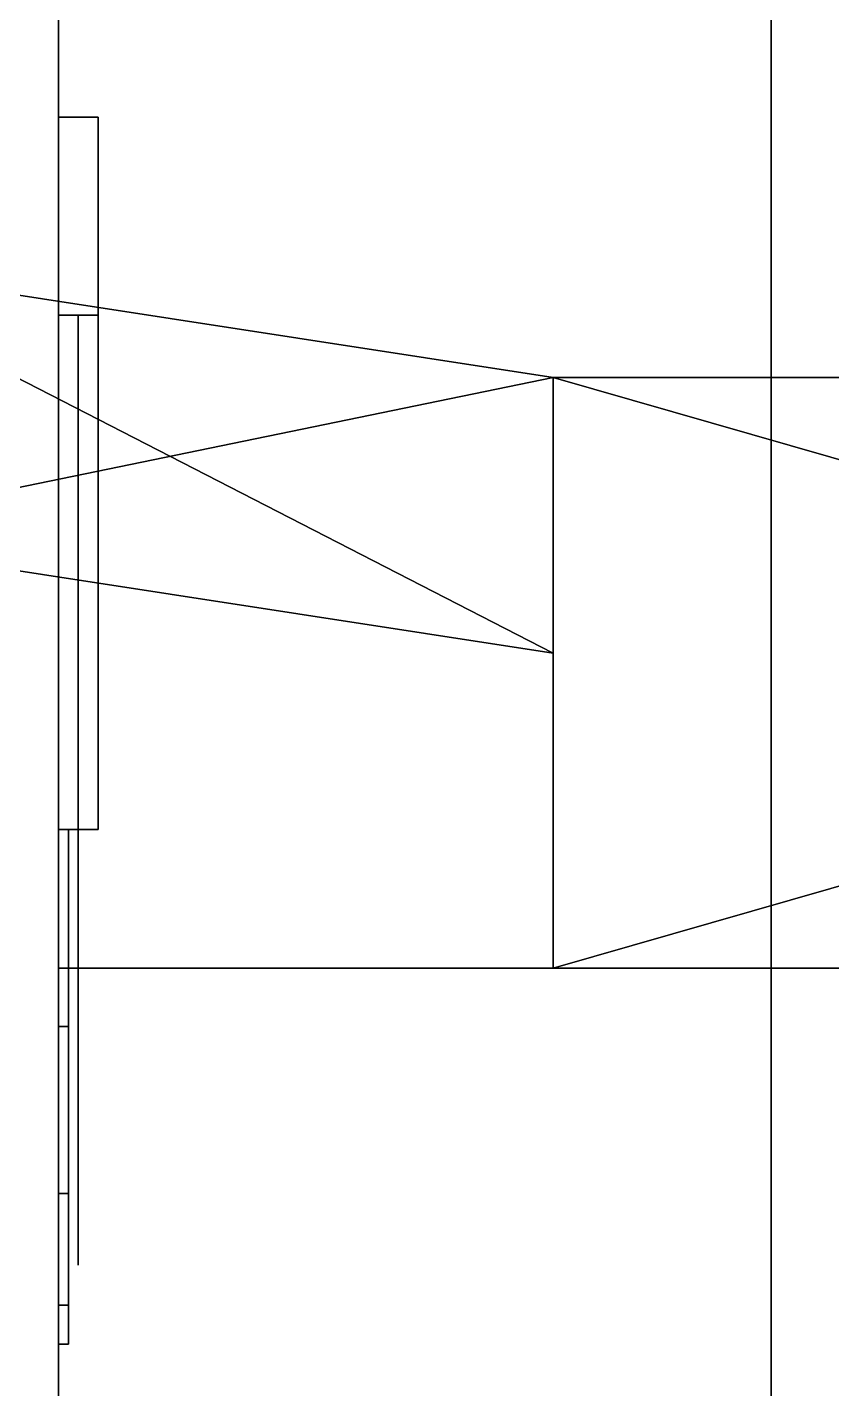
# Model space of a CAD drawing. Extents: x -150 to 2334, y -150 to 2984.
# Drawn here: x 1613.21 to 1633.53, y 35.17 to 69.56 of the extents above; entities that cross this region are included whole.
import ezdxf

# ---------------------------------------------------------------- set-up
doc = ezdxf.new("R2010")
doc.units = 0
for name, color, linetype in [('LAYER0', 7, 'CONTINUOUS'), ('LAYER226', 7, 'CONTINUOUS'), ('LAYER278', 7, 'CONTINUOUS'), ('LAYER309', 7, 'CONTINUOUS'), ('LAYER382', 28, 'CONTINUOUS'), ('LAYER383', 253, 'CONTINUOUS'), ('LAYER384', 28, 'CONTINUOUS'), ('LAYER385', 253, 'CONTINUOUS'), ('LAYER386', 28, 'CONTINUOUS'), ('LAYER387', 253, 'CONTINUOUS'), ('LAYER388', 28, 'CONTINUOUS'), ('LAYER389', 253, 'CONTINUOUS'), ('LAYER390', 28, 'CONTINUOUS'), ('LAYER391', 253, 'CONTINUOUS'), ('LAYER392', 251, 'CONTINUOUS'), ('LAYER727', 251, 'CONTINUOUS'), ('LAYER731', 251, 'CONTINUOUS')]:
    doc.layers.add(name, color=color, linetype=linetype)

msp = doc.modelspace()

# ---------------------------------------------------------------- linework, layer by layer
at = {"layer": 'LAYER0', "invisible_edges": 1}
for points in [[(2334, 2984, -5), (-150, -150, -5), (-150, 2984, -5), (2334, 2984, -5)], [(-150, -150, -5), (2334, 2984, -5), (2334, -150, -5), (-150, -150, -5)], [(2334, -150), (-150, 2984), (-150, -150), (2334, -150)], [(-150, 2984), (2334, -150), (2334, 2984), (-150, 2984)]]:
    msp.add_3dface(points, dxfattribs=at)
at = {"layer": 'LAYER226', "invisible_edges": 1}
for points in [[(2164, 45.79199), (1614, 45.79199, 2350), (2164, 45.79199, 2350), (2164, 45.79199)], [(1614, 45.79199, 2350), (2164, 45.79199), (1614, 45.79199), (1614, 45.79199, 2350)], [(2164, 45.79199), (1614, 27.79199), (1614, 45.79199), (2164, 45.79199)], [(1614, 27.79199), (2164, 45.79199), (2164, 27.79199), (1614, 27.79199)], [(1614, 27.79199), (1614, 45.79199, 2350), (1614, 45.79199), (1614, 27.79199)], [(1614, 45.79199, 2350), (1614, 27.79199), (1614, 27.79199, 2350), (1614, 45.79199, 2350)], [(2164, 27.79199, 2350), (1614, 45.79199, 2350), (1614, 27.79199, 2350), (2164, 27.79199, 2350)], [(1614, 45.79199, 2350), (2164, 27.79199, 2350), (2164, 45.79199, 2350), (1614, 45.79199, 2350)]]:
    msp.add_3dface(points, dxfattribs=at)
at = {"layer": 'LAYER278', "invisible_edges": 1}
for points in [[(2164, 45.78802, 80), (1614, 758.458, 80), (2164, 758.458, 80), (2164, 45.78802, 80)], [(1614, 758.458, 80), (2164, 45.78802, 80), (1614, 45.78802, 80), (1614, 758.458, 80)], [(1614, 45.78802, 98), (1614, 758.458, 80), (1614, 45.78802, 80), (1614, 45.78802, 98)], [(1614, 758.458, 80), (1614, 45.78802, 98), (1614, 758.458, 98), (1614, 758.458, 80)], [(1614, 45.78802, 98), (2164, 758.458, 98), (1614, 758.458, 98), (1614, 45.78802, 98)], [(2164, 758.458, 98), (1614, 45.78802, 98), (2164, 45.78802, 98), (2164, 758.458, 98)], [(2164, 45.78802, 80), (1614, 45.78802, 98), (1614, 45.78802, 80), (2164, 45.78802, 80)], [(1614, 45.78802, 98), (2164, 45.78802, 80), (2164, 45.78802, 98), (1614, 45.78802, 98)]]:
    msp.add_3dface(points, dxfattribs=at)
at = {"layer": 'LAYER309', "invisible_edges": 1}
for points in [[(2164, 758.458, 2349), (1614, 45.78802, 2349), (2164, 45.78802, 2349), (2164, 758.458, 2349)], [(1614, 45.78802, 2349), (2164, 758.458, 2349), (1614, 758.458, 2349), (1614, 45.78802, 2349)], [(1614, 758.458, 2331), (1614, 45.78802, 2349), (1614, 758.458, 2349), (1614, 758.458, 2331)], [(1614, 45.78802, 2349), (1614, 758.458, 2331), (1614, 45.78802, 2331), (1614, 45.78802, 2349)], [(1614, 758.458, 2331), (2164, 45.78802, 2331), (1614, 45.78802, 2331), (1614, 758.458, 2331)], [(2164, 45.78802, 2331), (1614, 758.458, 2331), (2164, 758.458, 2331), (2164, 45.78802, 2331)], [(2164, 45.78802, 2331), (1614, 45.78802, 2349), (1614, 45.78802, 2331), (2164, 45.78802, 2331)], [(1614, 45.78802, 2349), (2164, 45.78802, 2331), (2164, 45.78802, 2349), (1614, 45.78802, 2349)]]:
    msp.add_3dface(points, dxfattribs=at)
at = {"layer": 'LAYER382'}
for points in [[(1615, 67.29102, 204), (1614, 67.29102, 204), (1615, 67.29102, 204)], [(1615, 49.29102, 162), (1614, 49.29102, 162), (1614, 67.29102, 162), (1615, 67.29102, 162)], [(1614, 67.29102, 162), (1614, 67.29102, 204), (1615, 67.29102, 204), (1615, 67.29102, 162)], [(1615, 49.29102, 204), (1614, 49.29102, 204), (1614, 67.29102, 204), (1615, 67.29102, 204)], [(1614, 67.29102, 162), (1614, 49.29102, 162), (1614, 49.29102, 204), (1614, 67.29102, 204)], [(1615, 67.29102, 162), (1615, 49.29102, 162), (1615, 49.29102, 162), (1615, 67.29102, 162)], [(1615, 67.29102, 204), (1615, 49.29102, 204), (1615, 49.29102, 204), (1615, 67.29102, 204)], [(1614, 62.29102, 174), (1614, 62.29102, 192), (1614, 62.29102, 174)], [(1615, 62.29102, 174), (1614, 62.29102, 174), (1614, 62.29102, 192), (1615, 62.29102, 192)], [(1615, 62.29102, 174), (1614, 62.29102, 174), (1614, 49.29102, 174), (1615, 49.29102, 174)], [(1615, 62.29102, 192), (1614, 62.29102, 192), (1614, 49.29102, 192), (1615, 49.29102, 192)], [(1614, 49.29102, 174), (1614, 49.29102, 162), (1614, 49.29102, 174)], [(1614, 49.29102, 192), (1614, 49.29102, 204), (1614, 49.29102, 192)], [(1615, 49.29102, 174), (1614, 49.29102, 174), (1614, 49.29102, 162), (1615, 49.29102, 162)], [(1615, 49.29102, 192), (1614, 49.29102, 192), (1614, 49.29102, 204), (1615, 49.29102, 204)]]:
    msp.add_3dface(points, dxfattribs=at)
for points, invisible_edges in [([(1615, 67.29102, 204), (1615, 67.29102, 162), (1615, 62.29102, 174), (1615, 62.29102, 192)], 10), ([(1615, 67.29102, 162), (1615, 62.29102, 174), (1615, 49.29102, 174), (1615, 49.29102, 162)], 1), ([(1615, 67.29102, 204), (1615, 62.29102, 192), (1615, 49.29102, 192), (1615, 49.29102, 204)], 1), ([(1614.5, 49.29102, 192), (1614.5, 49.29102, 174), (1614.5, 62.29102, 174), (1614.5, 62.29102, 192)], 1), ([(1614.25, 49.29102, 170), (1614.25, 44.31613, 170.9896), (1614.25, 45.29102, 177.5), (1614.25, 49.29102, 174)], 2), ([(1614.25, 44.31613, 195.0104), (1614.25, 49.29102, 196), (1614.25, 49.29102, 192), (1614.25, 45.29102, 188.5)], 8), ([(1614.5, 45.0815, 188.3167), (1614.5, 45.29102, 177.5), (1614.5, 49.29102, 174), (1614.5, 49.29102, 192)], 5), ([(1614.25, 44.31613, 170.9896), (1614.25, 40.09863, 173.8076), (1614.25, 41.79102, 177.5), (1614.25, 45.29102, 177.5)], 10), ([(1614.25, 40.09863, 192.1924), (1614.25, 44.31613, 195.0104), (1614.25, 45.29102, 188.5), (1614.25, 41.79102, 188.5)], 10), ([(1614.5, 38.29102, 188.5), (1614.5, 38.29102, 177.5), (1614.5, 45.29102, 177.5), (1614.5, 45.0815, 188.3167)], 4), ([(1614.25, 40.09863, 173.8076), (1614.25, 37.28058, 178.0251), (1614.25, 38.29102, 177.5), (1614.25, 41.79102, 177.5)], 10), ([(1614.25, 37.28058, 187.9749), (1614.25, 40.09863, 192.1924), (1614.25, 41.79102, 188.5), (1614.25, 38.29102, 188.5)], 10), ([(1614.25, 37.28058, 178.0251), (1614.25, 36.29102, 183), (1614.25, 38.29102, 183), (1614.25, 38.29102, 177.5)], 10), ([(1614.25, 36.29102, 183), (1614.25, 37.28058, 187.9749), (1614.25, 38.29102, 188.5), (1614.25, 38.29102, 183)], 10)]:
    msp.add_3dface(points, dxfattribs=dict(at, invisible_edges=invisible_edges))
at = {"layer": 'LAYER383'}
for points in [[(1607.135, 56.73343, 176.2174), (1607.135, 63.69678, 176.2174), (1626.5, 53.74913, 176.2174), (1607.135, 56.73343, 176.2174)], [(1626.5, 53.74913, 176.2174), (1607.135, 63.69678, 176.2174), (1626.5, 60.71248, 176.2174), (1626.5, 53.74913, 176.2174)], [(1607.135, 56.73343, 189.7826), (1626.5, 60.71248, 189.7826), (1607.135, 63.69678, 189.7826), (1607.135, 56.73343, 189.7826)], [(1607.135, 63.69678, 176.2174), (1607.135, 63.69678, 189.7826), (1626.5, 60.71248, 176.2174), (1607.135, 63.69678, 176.2174)], [(1626.5, 60.71248, 176.2174), (1607.135, 63.69678, 189.7826), (1626.5, 60.71248, 189.7826), (1626.5, 60.71248, 176.2174)], [(1626.5, 53.74913, 189.7826), (1626.5, 60.71248, 189.7826), (1607.135, 56.73343, 189.7826), (1626.5, 53.74913, 189.7826)], [(1626.5, 45.79102, 176.2174), (1626.5, 60.71248, 176.2174), (1678.5, 45.79102, 176.2174), (1626.5, 45.79102, 176.2174)], [(1678.5, 45.79102, 176.2174), (1626.5, 60.71248, 176.2174), (1678.5, 60.71248, 176.2174), (1678.5, 45.79102, 176.2174)], [(1678.5, 45.79102, 189.7826), (1678.5, 60.71248, 189.7826), (1626.5, 45.79102, 189.7826), (1678.5, 45.79102, 189.7826)], [(1626.5, 45.79102, 189.7826), (1678.5, 60.71248, 189.7826), (1626.5, 60.71248, 189.7826), (1626.5, 45.79102, 189.7826)], [(1626.5, 60.71248, 176.2174), (1626.5, 60.71248, 189.7826), (1678.5, 60.71248, 176.2174), (1626.5, 60.71248, 176.2174)], [(1678.5, 60.71248, 176.2174), (1626.5, 60.71248, 189.7826), (1678.5, 60.71248, 189.7826), (1678.5, 60.71248, 176.2174)]]:
    msp.add_3dface(points, dxfattribs=at)
at = {"layer": 'LAYER384'}
for points in [[(1615, 67.29102, 720), (1614, 67.29102, 720), (1615, 67.29102, 720)], [(1615, 49.29102, 678), (1614, 49.29102, 678), (1614, 67.29102, 678), (1615, 67.29102, 678)], [(1614, 67.29102, 678), (1614, 67.29102, 720), (1615, 67.29102, 720), (1615, 67.29102, 678)], [(1615, 49.29102, 720), (1614, 49.29102, 720), (1614, 67.29102, 720), (1615, 67.29102, 720)], [(1614, 67.29102, 678), (1614, 49.29102, 678), (1614, 49.29102, 720), (1614, 67.29102, 720)], [(1615, 67.29102, 678), (1615, 49.29102, 678), (1615, 49.29102, 678), (1615, 67.29102, 678)], [(1615, 67.29102, 720), (1615, 49.29102, 720), (1615, 49.29102, 720), (1615, 67.29102, 720)], [(1614, 62.29102, 690), (1614, 62.29102, 708), (1614, 62.29102, 690)], [(1615, 62.29102, 690), (1614, 62.29102, 690), (1614, 62.29102, 708), (1615, 62.29102, 708)], [(1615, 62.29102, 690), (1614, 62.29102, 690), (1614, 49.29102, 690), (1615, 49.29102, 690)], [(1615, 62.29102, 708), (1614, 62.29102, 708), (1614, 49.29102, 708), (1615, 49.29102, 708)], [(1614, 49.29102, 690), (1614, 49.29102, 678), (1614, 49.29102, 690)], [(1614, 49.29102, 708), (1614, 49.29102, 720), (1614, 49.29102, 708)], [(1615, 49.29102, 690), (1614, 49.29102, 690), (1614, 49.29102, 678), (1615, 49.29102, 678)], [(1615, 49.29102, 708), (1614, 49.29102, 708), (1614, 49.29102, 720), (1615, 49.29102, 720)]]:
    msp.add_3dface(points, dxfattribs=at)
for points, invisible_edges in [([(1615, 67.29102, 720), (1615, 67.29102, 678), (1615, 62.29102, 690), (1615, 62.29102, 708)], 10), ([(1615, 67.29102, 678), (1615, 62.29102, 690), (1615, 49.29102, 690), (1615, 49.29102, 678)], 1), ([(1615, 67.29102, 720), (1615, 62.29102, 708), (1615, 49.29102, 708), (1615, 49.29102, 720)], 1), ([(1614.5, 49.29102, 708), (1614.5, 49.29102, 690), (1614.5, 62.29102, 690), (1614.5, 62.29102, 708)], 1), ([(1614.25, 49.29102, 686), (1614.25, 44.31613, 686.9896), (1614.25, 45.29102, 693.5), (1614.25, 49.29102, 690)], 2), ([(1614.25, 44.31613, 711.0104), (1614.25, 49.29102, 712), (1614.25, 49.29102, 708), (1614.25, 45.29102, 704.5)], 8), ([(1614.5, 45.0815, 704.3167), (1614.5, 45.29102, 693.5), (1614.5, 49.29102, 690), (1614.5, 49.29102, 708)], 5), ([(1614.25, 44.31613, 686.9896), (1614.25, 40.09863, 689.8076), (1614.25, 41.79102, 693.5), (1614.25, 45.29102, 693.5)], 10), ([(1614.25, 40.09863, 708.1924), (1614.25, 44.31613, 711.0104), (1614.25, 45.29102, 704.5), (1614.25, 41.79102, 704.5)], 10), ([(1614.5, 38.29102, 704.5), (1614.5, 38.29102, 693.5), (1614.5, 45.29102, 693.5), (1614.5, 45.0815, 704.3167)], 4), ([(1614.25, 40.09863, 689.8076), (1614.25, 37.28058, 694.0251), (1614.25, 38.29102, 693.5), (1614.25, 41.79102, 693.5)], 10), ([(1614.25, 37.28058, 703.9749), (1614.25, 40.09863, 708.1924), (1614.25, 41.79102, 704.5), (1614.25, 38.29102, 704.5)], 10), ([(1614.25, 37.28058, 694.0251), (1614.25, 36.29102, 699), (1614.25, 38.29102, 699), (1614.25, 38.29102, 693.5)], 10), ([(1614.25, 36.29102, 699), (1614.25, 37.28058, 703.9749), (1614.25, 38.29102, 704.5), (1614.25, 38.29102, 699)], 10)]:
    msp.add_3dface(points, dxfattribs=dict(at, invisible_edges=invisible_edges))
at = {"layer": 'LAYER385'}
for points in [[(1607.135, 56.73343, 692.2174), (1607.135, 63.69678, 692.2174), (1626.5, 53.74913, 692.2174), (1607.135, 56.73343, 692.2174)], [(1626.5, 53.74913, 692.2174), (1607.135, 63.69678, 692.2174), (1626.5, 60.71248, 692.2174), (1626.5, 53.74913, 692.2174)], [(1607.135, 56.73343, 705.7826), (1626.5, 60.71248, 705.7826), (1607.135, 63.69678, 705.7826), (1607.135, 56.73343, 705.7826)], [(1607.135, 63.69678, 692.2174), (1607.135, 63.69678, 705.7826), (1626.5, 60.71248, 692.2174), (1607.135, 63.69678, 692.2174)], [(1626.5, 60.71248, 692.2174), (1607.135, 63.69678, 705.7826), (1626.5, 60.71248, 705.7826), (1626.5, 60.71248, 692.2174)], [(1626.5, 53.74913, 705.7826), (1626.5, 60.71248, 705.7826), (1607.135, 56.73343, 705.7826), (1626.5, 53.74913, 705.7826)], [(1626.5, 45.79102, 692.2174), (1626.5, 60.71248, 692.2174), (1678.5, 45.79102, 692.2174), (1626.5, 45.79102, 692.2174)], [(1678.5, 45.79102, 692.2174), (1626.5, 60.71248, 692.2174), (1678.5, 60.71248, 692.2174), (1678.5, 45.79102, 692.2174)], [(1678.5, 45.79102, 705.7826), (1678.5, 60.71248, 705.7826), (1626.5, 45.79102, 705.7826), (1678.5, 45.79102, 705.7826)], [(1626.5, 45.79102, 705.7826), (1678.5, 60.71248, 705.7826), (1626.5, 60.71248, 705.7826), (1626.5, 45.79102, 705.7826)], [(1626.5, 60.71248, 692.2174), (1626.5, 60.71248, 705.7826), (1678.5, 60.71248, 692.2174), (1626.5, 60.71248, 692.2174)], [(1678.5, 60.71248, 692.2174), (1626.5, 60.71248, 705.7826), (1678.5, 60.71248, 705.7826), (1678.5, 60.71248, 692.2174)]]:
    msp.add_3dface(points, dxfattribs=at)
at = {"layer": 'LAYER386'}
for points in [[(1615, 67.29102, 1236), (1614, 67.29102, 1236), (1615, 67.29102, 1236)], [(1615, 49.29102, 1194), (1614, 49.29102, 1194), (1614, 67.29102, 1194), (1615, 67.29102, 1194)], [(1614, 67.29102, 1194), (1614, 67.29102, 1236), (1615, 67.29102, 1236), (1615, 67.29102, 1194)], [(1615, 49.29102, 1236), (1614, 49.29102, 1236), (1614, 67.29102, 1236), (1615, 67.29102, 1236)], [(1614, 67.29102, 1194), (1614, 49.29102, 1194), (1614, 49.29102, 1236), (1614, 67.29102, 1236)], [(1615, 67.29102, 1194), (1615, 49.29102, 1194), (1615, 49.29102, 1194), (1615, 67.29102, 1194)], [(1615, 67.29102, 1236), (1615, 49.29102, 1236), (1615, 49.29102, 1236), (1615, 67.29102, 1236)], [(1614, 62.29102, 1206), (1614, 62.29102, 1224), (1614, 62.29102, 1206)], [(1615, 62.29102, 1206), (1614, 62.29102, 1206), (1614, 62.29102, 1224), (1615, 62.29102, 1224)], [(1615, 62.29102, 1206), (1614, 62.29102, 1206), (1614, 49.29102, 1206), (1615, 49.29102, 1206)], [(1615, 62.29102, 1224), (1614, 62.29102, 1224), (1614, 49.29102, 1224), (1615, 49.29102, 1224)], [(1614, 49.29102, 1206), (1614, 49.29102, 1194), (1614, 49.29102, 1206)], [(1614, 49.29102, 1224), (1614, 49.29102, 1236), (1614, 49.29102, 1224)], [(1615, 49.29102, 1206), (1614, 49.29102, 1206), (1614, 49.29102, 1194), (1615, 49.29102, 1194)], [(1615, 49.29102, 1224), (1614, 49.29102, 1224), (1614, 49.29102, 1236), (1615, 49.29102, 1236)]]:
    msp.add_3dface(points, dxfattribs=at)
for points, invisible_edges in [([(1615, 67.29102, 1236), (1615, 67.29102, 1194), (1615, 62.29102, 1206), (1615, 62.29102, 1224)], 10), ([(1615, 67.29102, 1194), (1615, 62.29102, 1206), (1615, 49.29102, 1206), (1615, 49.29102, 1194)], 1), ([(1615, 67.29102, 1236), (1615, 62.29102, 1224), (1615, 49.29102, 1224), (1615, 49.29102, 1236)], 1), ([(1614.5, 49.29102, 1224), (1614.5, 49.29102, 1206), (1614.5, 62.29102, 1206), (1614.5, 62.29102, 1224)], 1), ([(1614.25, 49.29102, 1202), (1614.25, 44.31613, 1202.99), (1614.25, 45.29102, 1209.5), (1614.25, 49.29102, 1206)], 2), ([(1614.25, 44.31613, 1227.01), (1614.25, 49.29102, 1228), (1614.25, 49.29102, 1224), (1614.25, 45.29102, 1220.5)], 8), ([(1614.5, 45.0815, 1220.317), (1614.5, 45.29102, 1209.5), (1614.5, 49.29102, 1206), (1614.5, 49.29102, 1224)], 5), ([(1614.25, 44.31613, 1202.99), (1614.25, 40.09863, 1205.808), (1614.25, 41.79102, 1209.5), (1614.25, 45.29102, 1209.5)], 10), ([(1614.25, 40.09863, 1224.192), (1614.25, 44.31613, 1227.01), (1614.25, 45.29102, 1220.5), (1614.25, 41.79102, 1220.5)], 10), ([(1614.5, 38.29102, 1220.5), (1614.5, 38.29102, 1209.5), (1614.5, 45.29102, 1209.5), (1614.5, 45.0815, 1220.317)], 4), ([(1614.25, 40.09863, 1205.808), (1614.25, 37.28058, 1210.025), (1614.25, 38.29102, 1209.5), (1614.25, 41.79102, 1209.5)], 10), ([(1614.25, 37.28058, 1219.975), (1614.25, 40.09863, 1224.192), (1614.25, 41.79102, 1220.5), (1614.25, 38.29102, 1220.5)], 10), ([(1614.25, 37.28058, 1210.025), (1614.25, 36.29102, 1215), (1614.25, 38.29102, 1215), (1614.25, 38.29102, 1209.5)], 10), ([(1614.25, 36.29102, 1215), (1614.25, 37.28058, 1219.975), (1614.25, 38.29102, 1220.5), (1614.25, 38.29102, 1215)], 10)]:
    msp.add_3dface(points, dxfattribs=dict(at, invisible_edges=invisible_edges))
at = {"layer": 'LAYER387'}
for points in [[(1607.135, 56.73343, 1208.217), (1607.135, 63.69678, 1208.217), (1626.5, 53.74913, 1208.217), (1607.135, 56.73343, 1208.217)], [(1626.5, 53.74913, 1208.217), (1607.135, 63.69678, 1208.217), (1626.5, 60.71248, 1208.217), (1626.5, 53.74913, 1208.217)], [(1607.135, 56.73343, 1221.783), (1626.5, 60.71248, 1221.783), (1607.135, 63.69678, 1221.783), (1607.135, 56.73343, 1221.783)], [(1607.135, 63.69678, 1208.217), (1607.135, 63.69678, 1221.783), (1626.5, 60.71248, 1208.217), (1607.135, 63.69678, 1208.217)], [(1626.5, 60.71248, 1208.217), (1607.135, 63.69678, 1221.783), (1626.5, 60.71248, 1221.783), (1626.5, 60.71248, 1208.217)], [(1626.5, 53.74913, 1221.783), (1626.5, 60.71248, 1221.783), (1607.135, 56.73343, 1221.783), (1626.5, 53.74913, 1221.783)], [(1626.5, 45.79102, 1208.217), (1626.5, 60.71248, 1208.217), (1678.5, 45.79102, 1208.217), (1626.5, 45.79102, 1208.217)], [(1678.5, 45.79102, 1208.217), (1626.5, 60.71248, 1208.217), (1678.5, 60.71248, 1208.217), (1678.5, 45.79102, 1208.217)], [(1678.5, 45.79102, 1221.783), (1678.5, 60.71248, 1221.783), (1626.5, 45.79102, 1221.783), (1678.5, 45.79102, 1221.783)], [(1626.5, 45.79102, 1221.783), (1678.5, 60.71248, 1221.783), (1626.5, 60.71248, 1221.783), (1626.5, 45.79102, 1221.783)], [(1626.5, 60.71248, 1208.217), (1626.5, 60.71248, 1221.783), (1678.5, 60.71248, 1208.217), (1626.5, 60.71248, 1208.217)], [(1678.5, 60.71248, 1208.217), (1626.5, 60.71248, 1221.783), (1678.5, 60.71248, 1221.783), (1678.5, 60.71248, 1208.217)]]:
    msp.add_3dface(points, dxfattribs=at)
at = {"layer": 'LAYER388'}
for points in [[(1615, 67.29102, 1752), (1614, 67.29102, 1752), (1615, 67.29102, 1752)], [(1615, 49.29102, 1710), (1614, 49.29102, 1710), (1614, 67.29102, 1710), (1615, 67.29102, 1710)], [(1614, 67.29102, 1710), (1614, 67.29102, 1752), (1615, 67.29102, 1752), (1615, 67.29102, 1710)], [(1615, 49.29102, 1752), (1614, 49.29102, 1752), (1614, 67.29102, 1752), (1615, 67.29102, 1752)], [(1614, 67.29102, 1710), (1614, 49.29102, 1710), (1614, 49.29102, 1752), (1614, 67.29102, 1752)], [(1615, 67.29102, 1710), (1615, 49.29102, 1710), (1615, 49.29102, 1710), (1615, 67.29102, 1710)], [(1615, 67.29102, 1752), (1615, 49.29102, 1752), (1615, 49.29102, 1752), (1615, 67.29102, 1752)], [(1614, 62.29102, 1722), (1614, 62.29102, 1740), (1614, 62.29102, 1722)], [(1615, 62.29102, 1722), (1614, 62.29102, 1722), (1614, 62.29102, 1740), (1615, 62.29102, 1740)], [(1615, 62.29102, 1722), (1614, 62.29102, 1722), (1614, 49.29102, 1722), (1615, 49.29102, 1722)], [(1615, 62.29102, 1740), (1614, 62.29102, 1740), (1614, 49.29102, 1740), (1615, 49.29102, 1740)], [(1614, 49.29102, 1722), (1614, 49.29102, 1710), (1614, 49.29102, 1722)], [(1614, 49.29102, 1740), (1614, 49.29102, 1752), (1614, 49.29102, 1740)], [(1615, 49.29102, 1722), (1614, 49.29102, 1722), (1614, 49.29102, 1710), (1615, 49.29102, 1710)], [(1615, 49.29102, 1740), (1614, 49.29102, 1740), (1614, 49.29102, 1752), (1615, 49.29102, 1752)]]:
    msp.add_3dface(points, dxfattribs=at)
for points, invisible_edges in [([(1615, 67.29102, 1752), (1615, 67.29102, 1710), (1615, 62.29102, 1722), (1615, 62.29102, 1740)], 10), ([(1615, 67.29102, 1710), (1615, 62.29102, 1722), (1615, 49.29102, 1722), (1615, 49.29102, 1710)], 1), ([(1615, 67.29102, 1752), (1615, 62.29102, 1740), (1615, 49.29102, 1740), (1615, 49.29102, 1752)], 1), ([(1614.5, 49.29102, 1740), (1614.5, 49.29102, 1722), (1614.5, 62.29102, 1722), (1614.5, 62.29102, 1740)], 1), ([(1614.25, 49.29102, 1718), (1614.25, 44.31613, 1718.99), (1614.25, 45.29102, 1725.5), (1614.25, 49.29102, 1722)], 2), ([(1614.25, 44.31613, 1743.01), (1614.25, 49.29102, 1744), (1614.25, 49.29102, 1740), (1614.25, 45.29102, 1736.5)], 8), ([(1614.5, 45.0815, 1736.317), (1614.5, 45.29102, 1725.5), (1614.5, 49.29102, 1722), (1614.5, 49.29102, 1740)], 5), ([(1614.25, 44.31613, 1718.99), (1614.25, 40.09863, 1721.808), (1614.25, 41.79102, 1725.5), (1614.25, 45.29102, 1725.5)], 10), ([(1614.25, 40.09863, 1740.192), (1614.25, 44.31613, 1743.01), (1614.25, 45.29102, 1736.5), (1614.25, 41.79102, 1736.5)], 10), ([(1614.5, 38.29102, 1736.5), (1614.5, 38.29102, 1725.5), (1614.5, 45.29102, 1725.5), (1614.5, 45.0815, 1736.317)], 4), ([(1614.25, 40.09863, 1721.808), (1614.25, 37.28058, 1726.025), (1614.25, 38.29102, 1725.5), (1614.25, 41.79102, 1725.5)], 10), ([(1614.25, 37.28058, 1735.975), (1614.25, 40.09863, 1740.192), (1614.25, 41.79102, 1736.5), (1614.25, 38.29102, 1736.5)], 10), ([(1614.25, 37.28058, 1726.025), (1614.25, 36.29102, 1731), (1614.25, 38.29102, 1731), (1614.25, 38.29102, 1725.5)], 10), ([(1614.25, 36.29102, 1731), (1614.25, 37.28058, 1735.975), (1614.25, 38.29102, 1736.5), (1614.25, 38.29102, 1731)], 10)]:
    msp.add_3dface(points, dxfattribs=dict(at, invisible_edges=invisible_edges))
at = {"layer": 'LAYER389'}
for points in [[(1607.135, 56.73343, 1724.217), (1607.135, 63.69678, 1724.217), (1626.5, 53.74913, 1724.217), (1607.135, 56.73343, 1724.217)], [(1626.5, 53.74913, 1724.217), (1607.135, 63.69678, 1724.217), (1626.5, 60.71248, 1724.217), (1626.5, 53.74913, 1724.217)], [(1607.135, 56.73343, 1737.783), (1626.5, 60.71248, 1737.783), (1607.135, 63.69678, 1737.783), (1607.135, 56.73343, 1737.783)], [(1607.135, 63.69678, 1724.217), (1607.135, 63.69678, 1737.783), (1626.5, 60.71248, 1724.217), (1607.135, 63.69678, 1724.217)], [(1626.5, 60.71248, 1724.217), (1607.135, 63.69678, 1737.783), (1626.5, 60.71248, 1737.783), (1626.5, 60.71248, 1724.217)], [(1626.5, 53.74913, 1737.783), (1626.5, 60.71248, 1737.783), (1607.135, 56.73343, 1737.783), (1626.5, 53.74913, 1737.783)], [(1626.5, 45.79102, 1724.217), (1626.5, 60.71248, 1724.217), (1678.5, 45.79102, 1724.217), (1626.5, 45.79102, 1724.217)], [(1678.5, 45.79102, 1724.217), (1626.5, 60.71248, 1724.217), (1678.5, 60.71248, 1724.217), (1678.5, 45.79102, 1724.217)], [(1678.5, 45.79102, 1737.783), (1678.5, 60.71248, 1737.783), (1626.5, 45.79102, 1737.783), (1678.5, 45.79102, 1737.783)], [(1626.5, 45.79102, 1737.783), (1678.5, 60.71248, 1737.783), (1626.5, 60.71248, 1737.783), (1626.5, 45.79102, 1737.783)], [(1626.5, 60.71248, 1724.217), (1626.5, 60.71248, 1737.783), (1678.5, 60.71248, 1724.217), (1626.5, 60.71248, 1724.217)], [(1678.5, 60.71248, 1724.217), (1626.5, 60.71248, 1737.783), (1678.5, 60.71248, 1737.783), (1678.5, 60.71248, 1724.217)]]:
    msp.add_3dface(points, dxfattribs=at)
at = {"layer": 'LAYER390'}
for points in [[(1615, 67.29102, 2268), (1614, 67.29102, 2268), (1615, 67.29102, 2268)], [(1615, 49.29102, 2226), (1614, 49.29102, 2226), (1614, 67.29102, 2226), (1615, 67.29102, 2226)], [(1614, 67.29102, 2226), (1614, 67.29102, 2268), (1615, 67.29102, 2268), (1615, 67.29102, 2226)], [(1615, 49.29102, 2268), (1614, 49.29102, 2268), (1614, 67.29102, 2268), (1615, 67.29102, 2268)], [(1614, 67.29102, 2226), (1614, 49.29102, 2226), (1614, 49.29102, 2268), (1614, 67.29102, 2268)], [(1615, 67.29102, 2226), (1615, 49.29102, 2226), (1615, 49.29102, 2226), (1615, 67.29102, 2226)], [(1615, 67.29102, 2268), (1615, 49.29102, 2268), (1615, 49.29102, 2268), (1615, 67.29102, 2268)], [(1614, 62.29102, 2238), (1614, 62.29102, 2256), (1614, 62.29102, 2238)], [(1615, 62.29102, 2238), (1614, 62.29102, 2238), (1614, 62.29102, 2256), (1615, 62.29102, 2256)], [(1615, 62.29102, 2238), (1614, 62.29102, 2238), (1614, 49.29102, 2238), (1615, 49.29102, 2238)], [(1615, 62.29102, 2256), (1614, 62.29102, 2256), (1614, 49.29102, 2256), (1615, 49.29102, 2256)], [(1614, 49.29102, 2238), (1614, 49.29102, 2226), (1614, 49.29102, 2238)], [(1614, 49.29102, 2256), (1614, 49.29102, 2268), (1614, 49.29102, 2256)], [(1615, 49.29102, 2238), (1614, 49.29102, 2238), (1614, 49.29102, 2226), (1615, 49.29102, 2226)], [(1615, 49.29102, 2256), (1614, 49.29102, 2256), (1614, 49.29102, 2268), (1615, 49.29102, 2268)]]:
    msp.add_3dface(points, dxfattribs=at)
for points, invisible_edges in [([(1615, 67.29102, 2268), (1615, 67.29102, 2226), (1615, 62.29102, 2238), (1615, 62.29102, 2256)], 10), ([(1615, 67.29102, 2226), (1615, 62.29102, 2238), (1615, 49.29102, 2238), (1615, 49.29102, 2226)], 1), ([(1615, 67.29102, 2268), (1615, 62.29102, 2256), (1615, 49.29102, 2256), (1615, 49.29102, 2268)], 1), ([(1614.5, 49.29102, 2256), (1614.5, 49.29102, 2238), (1614.5, 62.29102, 2238), (1614.5, 62.29102, 2256)], 1), ([(1614.25, 49.29102, 2234), (1614.25, 44.31613, 2234.99), (1614.25, 45.29102, 2241.5), (1614.25, 49.29102, 2238)], 2), ([(1614.25, 44.31613, 2259.01), (1614.25, 49.29102, 2260), (1614.25, 49.29102, 2256), (1614.25, 45.29102, 2252.5)], 8), ([(1614.5, 45.0815, 2252.317), (1614.5, 45.29102, 2241.5), (1614.5, 49.29102, 2238), (1614.5, 49.29102, 2256)], 5), ([(1614.25, 44.31613, 2234.99), (1614.25, 40.09863, 2237.808), (1614.25, 41.79102, 2241.5), (1614.25, 45.29102, 2241.5)], 10), ([(1614.25, 40.09863, 2256.192), (1614.25, 44.31613, 2259.01), (1614.25, 45.29102, 2252.5), (1614.25, 41.79102, 2252.5)], 10), ([(1614.5, 38.29102, 2252.5), (1614.5, 38.29102, 2241.5), (1614.5, 45.29102, 2241.5), (1614.5, 45.0815, 2252.317)], 4), ([(1614.25, 40.09863, 2237.808), (1614.25, 37.28058, 2242.025), (1614.25, 38.29102, 2241.5), (1614.25, 41.79102, 2241.5)], 10), ([(1614.25, 37.28058, 2251.975), (1614.25, 40.09863, 2256.192), (1614.25, 41.79102, 2252.5), (1614.25, 38.29102, 2252.5)], 10), ([(1614.25, 37.28058, 2242.025), (1614.25, 36.29102, 2247), (1614.25, 38.29102, 2247), (1614.25, 38.29102, 2241.5)], 10), ([(1614.25, 36.29102, 2247), (1614.25, 37.28058, 2251.975), (1614.25, 38.29102, 2252.5), (1614.25, 38.29102, 2247)], 10)]:
    msp.add_3dface(points, dxfattribs=dict(at, invisible_edges=invisible_edges))
at = {"layer": 'LAYER391'}
for points in [[(1607.135, 56.73343, 2240.217), (1607.135, 63.69678, 2240.217), (1626.5, 53.74913, 2240.217), (1607.135, 56.73343, 2240.217)], [(1626.5, 53.74913, 2240.217), (1607.135, 63.69678, 2240.217), (1626.5, 60.71248, 2240.217), (1626.5, 53.74913, 2240.217)], [(1607.135, 56.73343, 2253.783), (1626.5, 60.71248, 2253.783), (1607.135, 63.69678, 2253.783), (1607.135, 56.73343, 2253.783)], [(1607.135, 63.69678, 2240.217), (1607.135, 63.69678, 2253.783), (1626.5, 60.71248, 2240.217), (1607.135, 63.69678, 2240.217)], [(1626.5, 60.71248, 2240.217), (1607.135, 63.69678, 2253.783), (1626.5, 60.71248, 2253.783), (1626.5, 60.71248, 2240.217)], [(1626.5, 53.74913, 2253.783), (1626.5, 60.71248, 2253.783), (1607.135, 56.73343, 2253.783), (1626.5, 53.74913, 2253.783)], [(1626.5, 45.79102, 2240.217), (1626.5, 60.71248, 2240.217), (1678.5, 45.79102, 2240.217), (1626.5, 45.79102, 2240.217)], [(1678.5, 45.79102, 2240.217), (1626.5, 60.71248, 2240.217), (1678.5, 60.71248, 2240.217), (1678.5, 45.79102, 2240.217)], [(1678.5, 45.79102, 2253.783), (1678.5, 60.71248, 2253.783), (1626.5, 45.79102, 2253.783), (1678.5, 45.79102, 2253.783)], [(1626.5, 45.79102, 2253.783), (1678.5, 60.71248, 2253.783), (1626.5, 60.71248, 2253.783), (1626.5, 45.79102, 2253.783)], [(1626.5, 60.71248, 2240.217), (1626.5, 60.71248, 2253.783), (1678.5, 60.71248, 2240.217), (1626.5, 60.71248, 2240.217)], [(1678.5, 60.71248, 2240.217), (1626.5, 60.71248, 2253.783), (1678.5, 60.71248, 2253.783), (1678.5, 60.71248, 2240.217)]]:
    msp.add_3dface(points, dxfattribs=at)
at = {"layer": 'LAYER392', "invisible_edges": 1}
for points in [[(1596, 400.6245, 83), (1614, 29.79453, 83), (1596, 29.79453, 83), (1596, 400.6245, 83)], [(1614, 29.79453, 83), (1596, 400.6245, 83), (1614, 400.6245, 83), (1614, 29.79453, 83)], [(1614, 400.6245, 2347), (1596, 29.79453, 2347), (1614, 29.79453, 2347), (1614, 400.6245, 2347)], [(1596, 29.79453, 2347), (1614, 400.6245, 2347), (1596, 400.6245, 2347), (1596, 29.79453, 2347)], [(1614, 400.6245, 2347), (1614, 29.79453, 83), (1614, 400.6245, 83), (1614, 400.6245, 2347)], [(1614, 29.79453, 83), (1614, 400.6245, 2347), (1614, 29.79453, 2347), (1614, 29.79453, 83)]]:
    msp.add_3dface(points, dxfattribs=at)
at = {"layer": 'LAYER727', "invisible_edges": 1}
for points in [[(1614, -22.20801, 2350), (1614, 2237.792, 2420), (1614, 2237.792, 2350), (1614, -22.20801, 2350)], [(1614, 2237.792, 2420), (1614, -22.20801, 2350), (1614, -22.20801, 2420), (1614, 2237.792, 2420)], [(1632, -22.20801, 2420), (1614, 2237.792, 2420), (1614, -22.20801, 2420), (1632, -22.20801, 2420)], [(1614, 2237.792, 2420), (1632, -22.20801, 2420), (1632, 2237.792, 2420), (1614, 2237.792, 2420)], [(1632, 2237.792, 2350), (1614, -22.20801, 2350), (1614, 2237.792, 2350), (1632, 2237.792, 2350)], [(1614, -22.20801, 2350), (1632, 2237.792, 2350), (1632, -22.20801, 2350), (1614, -22.20801, 2350)], [(1632, -22.20801, 2420), (1632, 2237.792, 2350), (1632, 2237.792, 2420), (1632, -22.20801, 2420)], [(1632, 2237.792, 2350), (1632, -22.20801, 2420), (1632, -22.20801, 2350), (1632, 2237.792, 2350)]]:
    msp.add_3dface(points, dxfattribs=at)
at = {"layer": 'LAYER731', "invisible_edges": 1}
for points in [[(1614, -22.20801, 80), (1596, 2237.792, 80), (1596, -22.20801, 80), (1614, -22.20801, 80)], [(1596, 2237.792, 80), (1614, -22.20801, 80), (1614, 2237.792, 80), (1596, 2237.792, 80)], [(1614, 2237.792), (1596, -22.20801), (1596, 2237.792), (1614, 2237.792)], [(1596, -22.20801), (1614, 2237.792), (1614, -22.20801), (1596, -22.20801)], [(1614, -22.20801, 80), (1614, 2237.792), (1614, 2237.792, 80), (1614, -22.20801, 80)], [(1614, 2237.792), (1614, -22.20801, 80), (1614, -22.20801), (1614, 2237.792)]]:
    msp.add_3dface(points, dxfattribs=at)

# ---------------------------------------------------------------- meshes
at = {"layer": 'LAYER382'}
mesh = msp.add_polymesh((2, 9), dxfattribs=at)
for k, corner in enumerate([(1614.25, 49.29102, 170), (1614.25, 44.31613, 170.9896), (1614.25, 40.09863, 173.8076), (1614.25, 37.28058, 178.0251), (1614.25, 36.29102, 183), (1614.25, 37.28058, 187.9749), (1614.25, 40.09863, 192.1924), (1614.25, 44.31613, 195.0104), (1614.25, 49.29102, 196), (1614, 49.29102, 170), (1614, 44.31613, 170.9896), (1614, 40.09863, 173.8076), (1614, 37.28058, 178.0251), (1614, 36.29102, 183), (1614, 37.28058, 187.9749), (1614, 40.09863, 192.1924), (1614, 44.31613, 195.0104), (1614, 49.29102, 196)]):
    mesh.set_mesh_vertex(divmod(k, 9), corner)
at = {"layer": 'LAYER384'}
mesh = msp.add_polymesh((2, 9), dxfattribs=at)
for k, corner in enumerate([(1614.25, 49.29102, 686), (1614.25, 44.31613, 686.9896), (1614.25, 40.09863, 689.8076), (1614.25, 37.28058, 694.0251), (1614.25, 36.29102, 699), (1614.25, 37.28058, 703.9749), (1614.25, 40.09863, 708.1924), (1614.25, 44.31613, 711.0104), (1614.25, 49.29102, 712), (1614, 49.29102, 686), (1614, 44.31613, 686.9896), (1614, 40.09863, 689.8076), (1614, 37.28058, 694.0251), (1614, 36.29102, 699), (1614, 37.28058, 703.9749), (1614, 40.09863, 708.1924), (1614, 44.31613, 711.0104), (1614, 49.29102, 712)]):
    mesh.set_mesh_vertex(divmod(k, 9), corner)
at = {"layer": 'LAYER386'}
mesh = msp.add_polymesh((2, 9), dxfattribs=at)
for k, corner in enumerate([(1614.25, 49.29102, 1202), (1614.25, 44.31613, 1202.99), (1614.25, 40.09863, 1205.808), (1614.25, 37.28058, 1210.025), (1614.25, 36.29102, 1215), (1614.25, 37.28058, 1219.975), (1614.25, 40.09863, 1224.192), (1614.25, 44.31613, 1227.01), (1614.25, 49.29102, 1228), (1614, 49.29102, 1202), (1614, 44.31613, 1202.99), (1614, 40.09863, 1205.808), (1614, 37.28058, 1210.025), (1614, 36.29102, 1215), (1614, 37.28058, 1219.975), (1614, 40.09863, 1224.192), (1614, 44.31613, 1227.01), (1614, 49.29102, 1228)]):
    mesh.set_mesh_vertex(divmod(k, 9), corner)
at = {"layer": 'LAYER388'}
mesh = msp.add_polymesh((2, 9), dxfattribs=at)
for k, corner in enumerate([(1614.25, 49.29102, 1718), (1614.25, 44.31613, 1718.99), (1614.25, 40.09863, 1721.808), (1614.25, 37.28058, 1726.025), (1614.25, 36.29102, 1731), (1614.25, 37.28058, 1735.975), (1614.25, 40.09863, 1740.192), (1614.25, 44.31613, 1743.01), (1614.25, 49.29102, 1744), (1614, 49.29102, 1718), (1614, 44.31613, 1718.99), (1614, 40.09863, 1721.808), (1614, 37.28058, 1726.025), (1614, 36.29102, 1731), (1614, 37.28058, 1735.975), (1614, 40.09863, 1740.192), (1614, 44.31613, 1743.01), (1614, 49.29102, 1744)]):
    mesh.set_mesh_vertex(divmod(k, 9), corner)
at = {"layer": 'LAYER390'}
mesh = msp.add_polymesh((2, 9), dxfattribs=at)
for k, corner in enumerate([(1614.25, 49.29102, 2234), (1614.25, 44.31613, 2234.99), (1614.25, 40.09863, 2237.808), (1614.25, 37.28058, 2242.025), (1614.25, 36.29102, 2247), (1614.25, 37.28058, 2251.975), (1614.25, 40.09863, 2256.192), (1614.25, 44.31613, 2259.01), (1614.25, 49.29102, 2260), (1614, 49.29102, 2234), (1614, 44.31613, 2234.99), (1614, 40.09863, 2237.808), (1614, 37.28058, 2242.025), (1614, 36.29102, 2247), (1614, 37.28058, 2251.975), (1614, 40.09863, 2256.192), (1614, 44.31613, 2259.01), (1614, 49.29102, 2260)]):
    mesh.set_mesh_vertex(divmod(k, 9), corner)

doc.saveas('drawing.dxf')
